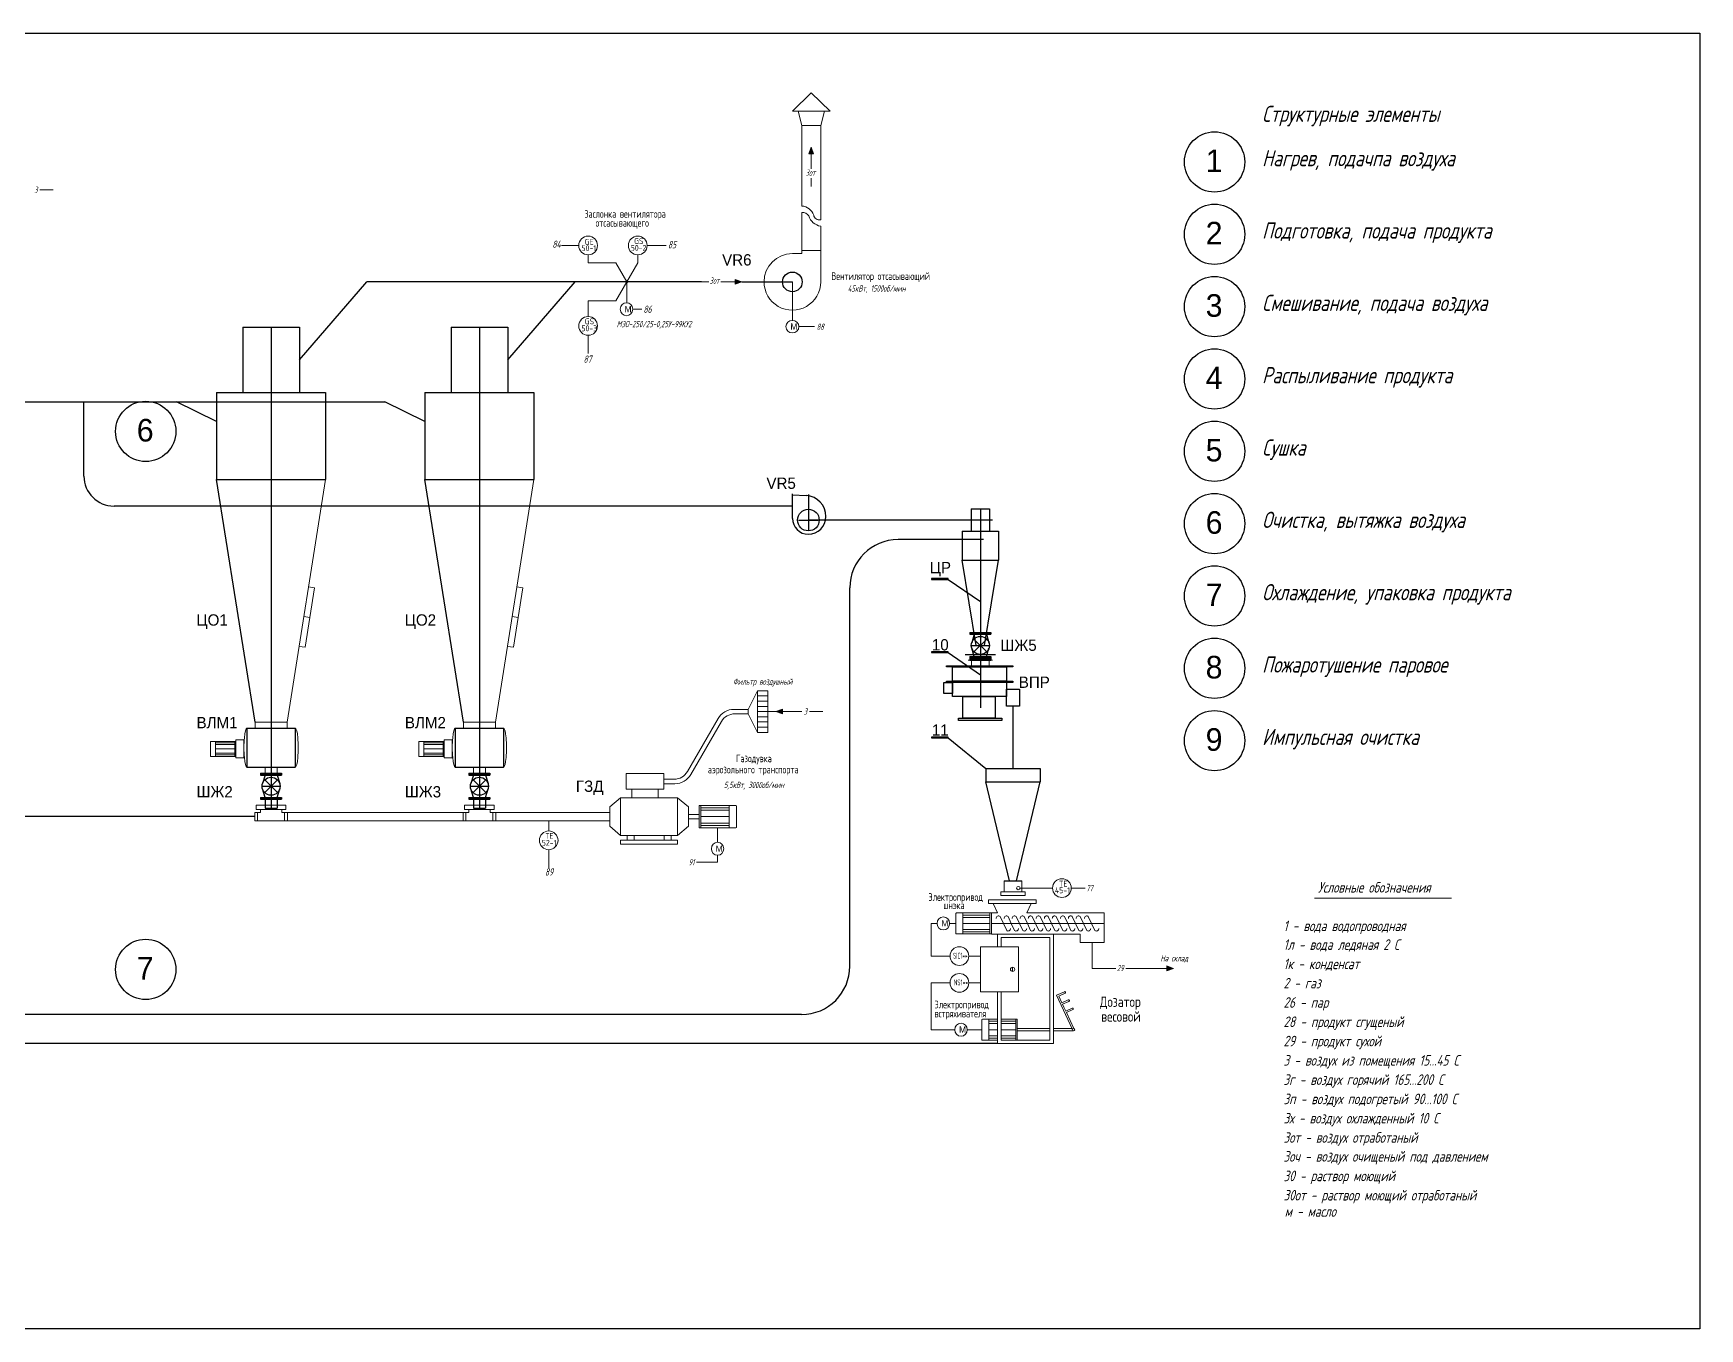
# Model space of a CAD drawing. Header units: millimetres. Extents: x -17002 to 53222, y -9739 to 11750.
# Drawn here: x 25579 to 53222, y -9739 to 11750 of the extents above; entities that cross this region are included whole.
import ezdxf

# ---------------------------------------------------------------- set-up
doc = ezdxf.new("R2010")
doc.units = ezdxf.units.MM
doc.styles.add('0', font='wwcade.shx', dxfattribs={"width": 0.8, "oblique": 15})
doc.styles.add('34', font='gost-uw.shx', dxfattribs={"width": 0.7, "oblique": 15, "height": 3.5})

msp = doc.modelspace()

# ---------------------------------------------------------------- hatches: boundary and pattern name
at = {"lineweight": 13}
for points in [[(38523.563, 9752.233), (38443.343, 9752.232), (38483.456, 9859.135)], [(37223.871, 7666.652), (37223.87, 7586.433), (37330.773, 7626.546)], [(38003.999, 538.307), (38004, 458.088), (37897.097, 498.201)], [(44383.876, -3722.02), (44383.875, -3802.24), (44490.778, -3762.126)]]:
    msp.add_hatch(color=256, dxfattribs=at).paths.add_polyline_path(points)

# ---------------------------------------------------------------- linework, layer by layer
for p, q in [((38483.465, 10761.997), (38170.296, 10459.896)), ((38796.635, 10459.896), (38483.465, 10761.997)), ((38170.296, 10459.896), (38265.796, 10459.896)), ((38701.135, 10459.896), (38796.635, 10459.896)), ((38326.881, 10220.164), (38326.881, 8885.439)), ((38640.05, 10220.164), (38640.05, 8656.064)), ((38483.456, 9859.135), (38443.343, 9752.232)), ((38443.343, 9752.232), (38483.437, 9859.11)), ((38443.343, 9752.232), (38523.563, 9752.233)), ((38483.453, 9752.232), (38483.456, 9499.749)), ((38523.563, 9752.233), (38483.456, 9859.135)), ((38523.563, 9752.233), (38483.465, 9859.11)), ((25687.253, 9152.964), (25909.996, 9152.96)), ((38483.459, 9349.262), (38483.461, 9208.891)), ((38326.881, 8149.847), (38326.881, 8780.186)), ((38640.05, 8149.847), (38640.05, 8550.914)), ((34627.176, 8231.015), (34339.461, 8231.015)), ((34782.467, 7942.695), (34782.467, 8075.724)), ((35605.042, 7942.695), (35605.042, 8075.724)), ((35760.333, 8231.015), (36077.265, 8231.015)), ((38326.881, 8096.281), (38326.881, 8149.847)), ((38326.881, 8149.847), (38640.05, 8149.847)), ((38640.05, 8084.66), (38640.05, 8149.847)), ((35239.963, 7942.695), (34782.467, 7942.695)), ((35422.502, 7626.527), (35239.963, 7942.695)), ((35422.502, 7626.527), (35605.042, 7942.695)), ((35422.502, 7626.527), (35239.963, 7310.358)), ((36543.763, 7626.546), (36781.951, 7626.542)), ((36985.683, 7626.546), (37223.871, 7626.542)), ((37223.87, 7586.433), (37223.871, 7666.652)), ((37330.773, 7626.546), (37223.87, 7586.433)), ((37223.87, 7586.433), (37330.749, 7626.527)), ((37223.871, 7666.652), (37330.749, 7626.555)), ((37223.871, 7666.652), (37330.773, 7626.546)), ((35239.963, 7310.358), (34782.467, 7310.358)), ((34782.467, 7310.358), (34782.467, 7051.535)), ((35521.716, 7173.596), (35674.262, 7173.596)), ((34782.467, 6740.954), (34782.467, 6439.12)), ((41288.826, 1349.888), (41086.092, 1349.888)), ((41142.17, 1349.888), (41142.17, 1260.803)), ((41288.826, 1349.888), (41491.56, 1349.888)), ((41435.496, 1349.888), (41435.496, 1260.803)), ((37591.696, 843.272), (37437.788, 535.456)), ((37764.241, 843.272), (37591.696, 843.272)), ((37591.696, 153.092), (37591.696, 843.272)), ((37764.241, 843.272), (37764.241, 153.092)), ((37591.696, 756.999), (37764.241, 756.999)), ((37591.696, 670.727), (37764.241, 670.727)), ((37591.696, 584.454), (37764.241, 584.454)), ((36430.181, -495.832), (36937.26, 382.456)), ((36487.943, -544.879), (36995.023, 333.408)), ((37437.788, 535.456), (37202.264, 535.456)), ((37437.788, 460.908), (37215.859, 460.908)), ((37437.788, 535.456), (37437.788, 460.908)), ((37437.788, 460.908), (37591.696, 153.092)), ((37591.696, 498.182), (37764.241, 498.182)), ((37591.696, 411.909), (37764.241, 411.909)), ((37591.696, 325.637), (37764.241, 325.637)), ((37764.241, 498.182), (38327.701, 498.182)), ((38003.999, 538.307), (37897.097, 498.201)), ((37897.097, 498.201), (38004, 458.088)), ((38003.999, 538.307), (37897.121, 498.21)), ((38004, 458.088), (37897.121, 498.182)), ((38004, 458.088), (38003.999, 538.307)), ((38454.251, 498.182), (38676.993, 498.178)), ((37591.696, 239.364), (37764.241, 239.364)), ((37764.241, 153.092), (37591.696, 153.092)), ((35507.772, -790.563), (35507.772, -932.92)), ((35945.084, -790.563), (35945.084, -932.92)), ((36209.344, -623.332), (36036.872, -623.332)), ((36222.939, -697.879), (36036.872, -697.879)), ((29523.067, -1053.218), (29277.759, -1053.218)), ((29277.759, -1053.218), (29277.759, -1127.182)), ((29523.067, -1053.218), (29768.374, -1053.218)), ((29768.374, -1127.182), (29768.374, -1053.218)), ((32978.963, -1053.218), (32733.656, -1053.218)), ((32733.656, -1053.218), (32733.656, -1127.182)), ((32978.963, -1053.218), (33224.271, -1053.218)), ((33224.271, -1127.182), (33224.271, -1053.218)), ((35321.703, -932.92), (35142.064, -1083.656)), ((35142.064, -1083.656), (35142.064, -1405.179)), ((36265.129, -932.92), (36444.768, -1083.656)), ((36444.768, -1083.656), (36444.768, -1405.179)), ((37234.648, -1060.817), (36624.727, -1060.817)), ((36624.727, -1060.817), (36624.727, -1428.017)), ((36649.207, -1060.817), (36649.207, -1428.017)), ((36649.207, -1097.537), (37122.487, -1097.537)), ((37122.487, -1060.817), (37122.487, -1428.017)), ((37244.887, -1071.055), (37244.887, -1417.779)), ((29345.612, -1177.074), (29251.297, -1177.074)), ((29251.297, -1177.074), (29251.297, -1311.76)), ((29251.297, -1311.76), (29523.067, -1311.76)), ((29277.759, -1127.182), (29768.374, -1127.182)), ((29299.049, -1177.074), (29299.049, -1311.76)), ((29345.612, -1127.182), (29345.612, -1177.074)), ((29794.837, -1311.76), (29523.067, -1311.76)), ((29700.521, -1127.182), (29700.521, -1177.074)), ((29700.521, -1177.074), (29794.837, -1177.074)), ((29747.085, -1177.074), (29747.085, -1311.76)), ((29794.837, -1177.074), (29794.837, -1311.76)), ((32707.194, -1177.074), (29794.837, -1177.074)), ((29794.837, -1311.76), (32707.194, -1311.76)), ((32801.509, -1177.074), (32707.194, -1177.074)), ((32707.194, -1177.074), (32707.194, -1311.76)), ((32707.194, -1311.76), (32978.964, -1311.76)), ((32733.656, -1127.182), (33224.271, -1127.182)), ((32754.946, -1177.074), (32754.946, -1311.76)), ((32801.509, -1127.182), (32801.509, -1177.074)), ((33250.734, -1311.76), (32978.964, -1311.76)), ((33156.418, -1127.182), (33156.418, -1177.074)), ((33156.418, -1177.074), (33250.734, -1177.074)), ((33202.982, -1177.074), (33202.982, -1311.76)), ((33250.734, -1177.074), (33250.734, -1311.76)), ((34141.688, -1177.074), (33250.734, -1177.074)), ((33250.734, -1311.76), (34128.149, -1311.76)), ((34128.149, -1311.76), (35142.064, -1311.76)), ((34128.149, -1311.76), (34128.149, -1482.727)), ((35142.064, -1177.074), (34141.688, -1177.074)), ((36624.727, -1207.143), (36444.768, -1207.143)), ((36624.727, -1281.691), (36444.768, -1281.691)), ((36649.207, -1138.337), (37122.487, -1138.337)), ((37122.487, -1244.417), (36649.207, -1244.417)), ((36649.207, -1350.497), (37122.487, -1350.497)), ((35321.703, -1555.914), (35142.064, -1405.179)), ((35321.703, -1632.462), (36265.129, -1632.462)), ((35321.703, -1702.087), (35321.703, -1632.462)), ((35427.95, -1555.914), (35427.95, -1632.462)), ((35545.126, -1632.462), (35545.126, -1555.914)), ((36041.706, -1632.462), (36041.706, -1555.914)), ((36158.882, -1555.914), (36158.882, -1632.462)), ((36265.129, -1555.914), (36444.768, -1405.179)), ((36265.129, -1702.087), (36265.129, -1632.462)), ((37234.648, -1428.017), (36624.727, -1428.017)), ((36649.207, -1391.297), (37122.487, -1391.297)), ((36929.688, -1428.017), (36929.688, -1669.903)), ((34128.149, -1793.308), (34128.149, -2091.645)), ((36265.129, -1702.087), (35321.703, -1702.087)), ((36929.688, -1885.585), (36929.688, -1999.388)), ((36929.688, -1999.388), (36579.115, -1999.388)), ((41683.313, -2492.096), (41683.313, -2310.696)), ((41946.837, -2429.867), (42486.608, -2429.867)), ((41976.639, -2492.096), (41976.639, -2310.696)), ((43026.621, -2429.867), (42797.189, -2429.867)), ((41422.51, -2627.485), (42212.957, -2627.485)), ((41422.51, -2627.485), (41422.51, -2688.051)), ((41422.51, -2688.051), (42212.957, -2688.051)), ((41503.22, -2688.051), (41574.589, -2841.101)), ((41829.969, -2492.096), (41627.236, -2492.096)), ((41627.236, -2492.096), (41627.236, -2553.223)), ((41627.236, -2553.223), (42032.703, -2553.223)), ((41829.969, -2492.096), (42032.703, -2492.096)), ((42032.703, -2553.223), (42032.703, -2492.096)), ((42132.247, -2688.051), (42060.879, -2841.101)), ((42212.957, -2688.051), (42212.957, -2627.485)), ((46834.292, -2595.483), (49107.551, -2595.483)), ((40474.807, -3016.465), (40474.807, -3557.911)), ((40883.751, -3016.465), (40777.878, -3016.465)), ((40883.751, -3180.872), (40883.751, -2852.058)), ((40893.461, -2842.349), (41471.877, -2842.349)), ((40999.829, -3190.581), (40999.829, -2842.349)), ((41448.661, -2877.172), (40999.829, -2877.172)), ((41448.661, -2915.865), (40999.829, -2915.865)), ((40999.829, -3016.465), (41448.661, -3016.465)), ((41448.661, -3190.581), (41448.661, -2842.349)), ((41471.423, -2841.101), (41574.589, -2841.101)), ((41471.423, -3191.829), (41471.423, -2841.101)), ((41471.423, -3016.465), (43344.669, -3016.465)), ((41616.292, -2899.396), (41670.882, -3016.465)), ((41725.473, -3133.535), (41670.882, -3016.465)), ((41747.641, -2899.396), (41802.231, -3016.465)), ((41856.822, -3133.535), (41802.231, -3016.465)), ((41882.939, -2899.396), (41937.53, -3016.465)), ((41992.12, -3133.535), (41937.53, -3016.465)), ((42014.288, -2899.396), (42068.879, -3016.465)), ((42060.879, -2841.101), (43344.669, -2841.101)), ((42123.469, -3133.535), (42068.879, -3016.465)), ((42149.587, -2899.396), (42204.177, -3016.465)), ((42258.768, -3133.535), (42204.177, -3016.465)), ((42280.936, -2899.396), (42335.526, -3016.465)), ((42390.117, -3133.535), (42335.526, -3016.465)), ((42416.235, -2899.396), (42470.825, -3016.465)), ((42525.415, -3133.535), (42470.825, -3016.465)), ((42547.584, -2899.396), (42602.174, -3016.465)), ((42656.764, -3133.535), (42602.174, -3016.465)), ((42682.882, -2899.396), (42737.473, -3016.465)), ((42792.063, -3133.535), (42737.473, -3016.465)), ((42814.231, -2899.396), (42868.822, -3016.465)), ((42923.412, -3133.535), (42868.822, -3016.465)), ((42944.805, -2899.396), (42999.395, -3016.465)), ((43053.986, -3133.535), (42999.395, -3016.465)), ((43080.103, -2899.396), (43134.694, -3016.465)), ((43189.284, -3133.535), (43134.694, -3016.465)), ((43344.669, -2841.101), (43344.669, -3331.001)), ((40893.461, -3190.581), (41471.877, -3190.581)), ((41448.661, -3117.066), (40999.829, -3117.066)), ((41448.661, -3155.758), (40999.829, -3155.758)), ((42946.413, -3191.829), (41471.423, -3191.829)), ((41574.589, -3191.829), (42500.902, -3191.829)), ((41574.589, -3403.795), (41574.589, -3191.829)), ((41632.104, -3249.344), (42443.387, -3249.344)), ((41632.104, -3249.344), (41632.104, -3403.795)), ((42443.387, -3249.344), (42443.387, -4439.342)), ((42500.902, -3191.829), (42500.902, -4439.342)), ((42946.413, -3191.829), (42946.413, -3331.001)), ((43344.669, -3191.829), (43344.669, -3331.001)), ((40786.165, -3557.911), (40474.807, -3557.911)), ((41292.906, -3557.911), (41096.746, -3557.911)), ((43344.669, -3331.001), (42946.413, -3331.001)), ((43145.541, -3331.001), (43145.541, -3762.13)), ((41823.976, -3743.118), (41823.976, -3813.664)), ((43145.541, -3762.13), (43537.419, -3762.13)), ((43699.68, -3762.13), (44456.365, -3762.13)), ((44383.875, -3802.24), (44383.876, -3722.02)), ((44490.778, -3762.126), (44383.875, -3802.24)), ((44383.875, -3802.24), (44490.754, -3762.145)), ((44383.876, -3722.02), (44490.754, -3762.117)), ((44383.876, -3722.02), (44490.778, -3762.126)), ((40786.165, -4002.167), (40474.807, -4002.167)), ((40474.807, -4002.167), (40474.807, -4779.028)), ((41292.906, -4002.167), (41096.746, -4002.167)), ((41574.589, -4439.342), (41574.589, -4152.987)), ((41632.104, -4152.987), (41632.104, -4439.342)), ((42684.049, -4149.073), (42552.257, -4208.767)), ((42552.257, -4208.767), (42815.409, -4773.099)), ((42695.035, -4173.594), (42589.584, -4220.326)), ((42589.584, -4220.326), (42642.687, -4334.31)), ((42747.543, -4285.414), (42642.669, -4334.318)), ((42758.603, -4309.74), (42653.019, -4356.533)), ((42653.036, -4356.525), (42675.971, -4405.754)), ((42675.971, -4405.754), (42706.139, -4470.509)), ((42810.995, -4421.614), (42706.122, -4470.517)), ((41312.943, -4943.435), (41312.943, -4614.621)), ((41322.652, -4604.912), (41574.589, -4604.912)), ((41429.02, -4953.144), (41429.02, -4604.912)), ((41574.589, -4639.735), (41429.02, -4639.735)), ((41574.589, -4678.428), (41429.02, -4678.428)), ((41574.589, -5010.659), (41574.589, -4439.342)), ((41632.104, -4439.342), (41632.104, -4953.144)), ((41632.104, -4604.912), (41900.614, -4604.912)), ((41877.853, -4639.735), (41632.104, -4639.735)), ((41877.853, -4678.428), (41632.104, -4678.428)), ((41877.853, -4953.144), (41877.853, -4604.912)), ((41900.614, -4953.144), (41900.614, -4604.912)), ((42443.387, -4439.342), (42443.387, -4953.144)), ((42500.902, -4439.342), (42500.902, -5010.659)), ((42822.056, -4445.939), (42716.471, -4492.732)), ((42716.489, -4492.724), (42841.465, -4760.97)), ((40474.807, -4779.028), (40588.615, -4779.028)), ((41312.943, -4779.028), (41071.741, -4779.028)), ((41322.652, -4953.144), (41574.589, -4953.144)), ((41429.02, -4779.028), (41574.589, -4779.028)), ((41574.589, -4879.628), (41429.02, -4879.628)), ((41574.589, -4918.321), (41429.02, -4918.321)), ((41632.104, -4779.028), (41877.853, -4779.028)), ((41877.853, -4879.628), (41632.104, -4879.628)), ((41877.853, -4918.321), (41632.104, -4918.321)), ((41632.104, -4953.144), (42443.387, -4953.144)), ((41632.104, -4953.144), (41900.614, -4953.144)), ((41900.614, -4767.966), (41900.614, -4790.09)), ((41900.619, -4759.496), (42443.387, -4759.496)), ((41900.619, -4798.56), (42443.387, -4798.56)), ((42500.902, -4759.496), (42809.283, -4759.962)), ((42500.902, -4798.56), (42834.02, -4798.56)), ((42500.902, -5010.659), (41574.589, -5010.659))]:
    msp.add_line(p, q, dxfattribs=at)
at = {"linetype": 'Continuous'}
for p, q in [((29993.087, 6335.049), (31112.368, 7626.527)), ((36662.857, 7626.544), (31112.368, 7626.527)), ((33448.984, 6335.049), (34568.265, 7626.527)), ((37330.773, 7626.546), (38170.296, 7626.527)), ((21862.943, 5636.048), (31409.689, 5636.048)), ((26417.874, 4406.231), (26417.874, 5636.048)), ((38171.338, 3906.231), (26917.874, 3906.231)), ((40755.711, 2689.161), (41288.826, 2321.67)), ((40755.711, 1475.568), (41288.826, 1108.077)), ((41829.976, 587.229), (41829.976, -443.355)), ((40755.711, 60.898), (41379.976, -443.355)), ((41379.976, -443.355), (42279.976, -443.355)), ((29251.297, -1244.417), (20927.418, -1244.417)), ((41683.313, -2310.696), (41976.639, -2310.696)), ((38323.297, -4526.983), (12083.493, -4526.983)), ((41574.589, -5010.659), (14328.597, -5010.659))]:
    msp.add_line(p, q, dxfattribs=at)
for p, q in [((29053.062, 6877.371), (29053.062, 5792.727)), ((29053.062, 6877.371), (29993.087, 6877.371)), ((29523.075, 6877.371), (29523.075, -1105.049)), ((29993.087, 6877.371), (29993.087, 5792.727)), ((32508.959, 6877.371), (32508.959, 5792.727)), ((32508.959, 6877.371), (33448.984, 6877.371)), ((32978.971, 6877.371), (32978.971, -1105.049)), ((32978.971, 6877.371), (32978.971, -1105.049)), ((33448.984, 6877.371), (33448.984, 5792.727)), ((28619.205, 5308.727), (27953.792, 5636.048)), ((28619.205, 5792.727), (28619.205, 4346.535)), ((28619.205, 5792.727), (30426.945, 5792.727)), ((30426.945, 5792.727), (30426.945, 4346.535)), ((32075.101, 5308.727), (31409.689, 5636.048)), ((32075.101, 5792.727), (32075.101, 4346.535)), ((32075.101, 5792.727), (33882.841, 5792.727)), ((33882.841, 5792.727), (33882.841, 4346.535)), ((29257.21, 324.951), (28619.205, 4346.535)), ((28619.205, 4346.535), (30426.945, 4346.535)), ((32075.101, 4346.535), (33882.841, 4346.535)), ((32713.107, 324.951), (32075.101, 4346.535)), ((38171.338, 3704.013), (38171.338, 4108.45)), ((38171.338, 4094.388), (38400.934, 4080.226)), ((38435.713, 4102.138), (38435.713, 3732.138)), ((38274.91, 3675.888), (38596.516, 3675.888)), ((38435.713, 3836.69), (38435.713, 3515.085)), ((41489.159, 3675.888), (38435.713, 3675.888)), ((41138.826, 3860.888), (41438.826, 3860.888)), ((41138.826, 3860.888), (41138.826, 3490.888)), ((41288.826, 3860.888), (41288.826, 559.888)), ((41438.826, 3860.888), (41438.826, 3490.888)), ((41339.159, 3350.888), (39923.297, 3350.888)), ((40988.826, 3490.888), (40988.826, 3010.888)), ((40988.826, 3490.888), (41588.826, 3490.888)), ((41588.826, 3490.888), (41588.826, 3010.888)), ((40988.826, 3010.888), (41588.826, 3010.888)), ((41221.826, 1594.888), (40988.826, 3010.888)), ((41355.826, 1594.888), (41588.826, 3010.888)), ((39123.297, -3726.983), (39123.297, 2550.888)), ((41113.826, 1809.888), (41463.826, 1809.888)), ((41113.826, 1809.888), (41463.826, 1809.888)), ((41113.826, 1809.888), (41113.826, 1779.888)), ((41113.826, 1794.888), (41463.826, 1794.888)), ((41113.826, 1779.888), (41463.826, 1779.888)), ((41188.826, 1779.888), (41145.464, 1639.016)), ((41182.76, 1488.822), (41394.892, 1700.954)), ((41394.892, 1488.822), (41182.76, 1700.954)), ((41388.826, 1779.888), (41432.188, 1639.016)), ((41463.826, 1809.888), (41463.826, 1779.888)), ((41038.826, 1444.888), (41538.826, 1444.888)), ((41113.826, 1409.888), (41463.826, 1409.888)), ((41113.826, 1409.888), (41113.826, 1379.888)), ((41113.826, 1394.888), (41463.826, 1394.888)), ((41138.826, 1594.888), (41438.826, 1594.888)), ((41188.826, 1409.888), (41145.464, 1550.759)), ((41221.826, 1594.888), (41355.826, 1594.888)), ((41388.826, 1409.888), (41432.188, 1550.759)), ((41463.826, 1409.888), (41463.826, 1379.888)), ((41113.826, 1379.888), (41463.826, 1379.888)), ((41113.826, 1379.888), (41463.826, 1379.888)), ((41113.826, 1379.888), (41113.826, 1349.888)), ((41113.826, 1364.888), (41463.826, 1364.888)), ((41113.826, 1349.888), (41463.826, 1349.888)), ((41463.826, 1379.888), (41463.826, 1349.888)), ((29123.075, 224.951), (29923.075, 224.951)), ((29123.075, 224.951), (29123.075, -425.049)), ((29923.075, 224.951), (29923.075, -425.049)), ((32578.971, 224.951), (32578.971, -425.049)), ((32578.971, 224.951), (33378.971, 224.951)), ((32603.971, 224.951), (33353.971, 224.951)), ((33378.971, 224.951), (33378.971, -425.049)), ((29123.075, -425.049), (29923.075, -425.049)), ((29348.075, -525.049), (29698.075, -525.049)), ((29348.075, -525.049), (29348.075, -555.049)), ((29348.075, -540.049), (29698.075, -540.049)), ((29698.075, -525.049), (29698.075, -555.049)), ((32578.971, -425.049), (33378.971, -425.049)), ((32803.971, -525.049), (32803.971, -555.049)), ((32803.971, -525.049), (33153.971, -525.049)), ((32803.971, -540.049), (33153.971, -540.049)), ((33153.971, -525.049), (33153.971, -555.049)), ((41379.976, -443.355), (41379.976, -668.355)), ((42279.976, -443.355), (42279.976, -668.355)), ((29348.075, -555.049), (29698.075, -555.049)), ((29373.075, -740.049), (29673.075, -740.049)), ((29423.075, -555.049), (29379.713, -695.92)), ((29423.075, -925.049), (29379.713, -784.177)), ((29629.141, -846.115), (29417.009, -633.983)), ((29417.009, -846.115), (29629.141, -633.983)), ((29623.075, -555.049), (29666.437, -695.92)), ((29623.075, -925.049), (29666.437, -784.177)), ((32803.971, -555.049), (33153.971, -555.049)), ((32828.971, -740.049), (33128.971, -740.049)), ((32878.971, -555.049), (32835.609, -695.92)), ((32878.971, -925.049), (32835.609, -784.177)), ((33085.037, -846.115), (32872.905, -633.983)), ((32872.905, -846.115), (33085.037, -633.983)), ((33078.971, -555.049), (33122.333, -695.92)), ((33078.971, -925.049), (33122.333, -784.177)), ((41379.976, -668.355), (42279.976, -668.355)), ((41771.01, -2310.696), (41379.976, -668.355)), ((41888.943, -2310.696), (42279.976, -668.355)), ((29348.075, -925.049), (29348.075, -955.049)), ((29348.075, -925.049), (29698.075, -925.049)), ((29348.075, -940.049), (29698.075, -940.049)), ((29348.075, -955.049), (29698.075, -955.049)), ((29423.075, -955.049), (29423.075, -1105.049)), ((29423.075, -955.049), (29423.075, -1105.049)), ((29423.075, -1105.049), (29623.075, -1105.049)), ((29423.075, -1105.049), (29623.075, -1105.049)), ((29423.075, -1105.049), (29623.075, -1105.049)), ((29423.075, -1105.049), (29623.075, -1105.049)), ((29623.075, -955.049), (29623.075, -1105.049)), ((29623.075, -955.049), (29623.075, -1105.049)), ((29698.075, -925.049), (29698.075, -955.049)), ((32803.971, -925.049), (32803.971, -955.049)), ((32803.971, -925.049), (33153.971, -925.049)), ((32803.971, -940.049), (33153.971, -940.049)), ((32803.971, -955.049), (33153.971, -955.049)), ((32878.971, -955.049), (32878.971, -1105.049)), ((32878.971, -955.049), (32878.971, -1105.049)), ((32878.971, -1105.049), (33078.971, -1105.049)), ((32878.971, -1105.049), (33078.971, -1105.049)), ((33078.971, -955.049), (33078.971, -1105.049)), ((33078.971, -955.049), (33078.971, -1105.049)), ((33153.971, -925.049), (33153.971, -955.049))]:
    msp.add_line(p, q)
at = {"linetype": 'Continuous', "lineweight": 15}
for p, q in [((30426.945, 4346.535), (29788.939, 324.951)), ((33882.841, 4346.535), (33244.836, 324.951)), ((30243.474, 2551.833), (30086.788, 1564.184)), ((30144.709, 2567.501), (30243.474, 2551.833)), ((33699.371, 2551.833), (33542.685, 1564.184)), ((33600.606, 2567.501), (33699.371, 2551.833)), ((30066.366, 2073.677), (30165.131, 2058.008)), ((33522.263, 2073.677), (33621.028, 2058.008)), ((29988.024, 1579.853), (30086.788, 1564.184)), ((33443.92, 1579.853), (33542.685, 1564.184)), ((29257.21, 324.951), (29257.21, 224.951)), ((29257.21, 324.951), (29788.939, 324.951)), ((29788.939, 324.951), (29788.939, 224.951)), ((32713.107, 324.951), (32713.107, 224.951)), ((32713.107, 324.951), (33244.836, 324.951)), ((33244.836, 324.951), (33244.836, 224.951)), ((29423.075, -525.049), (29423.075, -425.049)), ((29623.075, -525.049), (29623.075, -425.049)), ((32878.971, -525.049), (32878.971, -425.049)), ((33078.971, -525.049), (33078.971, -425.049))]:
    msp.add_line(p, q, dxfattribs=at)
at = {"color": 7, "lineweight": 13}
for p, q in [((28525.219, 3.647), (28939.375, 3.647)), ((28601.381, -245.693), (28601.381, 3.647)), ((28922.753, -245.693), (28922.753, 3.647)), ((29073.075, 28.351), (28939.375, 28.351)), ((28939.375, 28.351), (28939.375, -121.023)), ((29073.075, 28.351), (29073.075, -79.075)), ((31981.116, 3.647), (32395.272, 3.647)), ((32057.278, -245.693), (32057.278, 3.647)), ((32378.649, -245.693), (32378.649, 3.647)), ((32528.971, 28.351), (32395.272, 28.351)), ((32395.272, 28.351), (32395.272, -121.023)), ((32528.971, 28.351), (32528.971, -79.075)), ((28518.267, -238.741), (28518.267, -3.305)), ((28525.219, -245.693), (28939.375, -245.693)), ((28922.753, -21.287), (28601.381, -21.287)), ((28922.753, -48.991), (28601.381, -48.991)), ((28601.381, -121.023), (28922.753, -121.023)), ((28922.753, -193.054), (28601.381, -193.054)), ((28922.753, -220.759), (28601.381, -220.759)), ((28939.375, -270.396), (28939.375, -121.023)), ((29073.075, -270.396), (28939.375, -270.396)), ((29073.075, -79.075), (29073.075, -121.023)), ((29073.075, -162.97), (29073.075, -121.023)), ((29073.075, -270.396), (29073.075, -162.97)), ((31974.164, -238.741), (31974.164, -3.305)), ((31981.116, -245.693), (32395.272, -245.693)), ((32378.649, -21.287), (32057.278, -21.287)), ((32378.649, -48.991), (32057.278, -48.991)), ((32057.278, -121.023), (32378.649, -121.023)), ((32378.649, -193.054), (32057.278, -193.054)), ((32378.649, -220.759), (32057.278, -220.759)), ((32395.272, -270.396), (32395.272, -121.023)), ((32528.971, -270.396), (32395.272, -270.396)), ((32528.971, -79.075), (32528.971, -121.023)), ((32528.971, -162.97), (32528.971, -121.023)), ((32528.971, -270.396), (32528.971, -162.97))]:
    msp.add_line(p, q, dxfattribs=at)
at = {"linetype": 'Continuous'}
msp.add_lwpolyline([(53221.737, -9738.927), (-6495.904, -9738.927), (-6495.904, 11749.982), (53221.737, 11749.982)], close=True, dxfattribs=at)
at = {"lineweight": 13}
msp.add_lwpolyline([(38265.796, 10459.896), (38326.881, 10220.164), (38640.05, 10220.164), (38701.135, 10459.896), (38265.796, 10459.896)], dxfattribs=at)
at = {"linetype": 'Continuous', "lineweight": 30}
for points in [[(40480.256, 2689.161), (40755.711, 2689.161), (40755.711, 2704.454), (40480.256, 2704.454)], [(40480.256, 1475.568), (40755.711, 1475.568), (40755.711, 1490.861), (40480.256, 1490.861)], [(40480.256, 60.898), (40755.711, 60.898), (40755.711, 76.191), (40480.256, 76.191)]]:
    msp.add_lwpolyline(points, close=True, dxfattribs=at)
at = {"color": 7}
for points in [[(40725.567, 1258.4), (41827.005, 1258.4), (41827.005, 1238.837), (40725.567, 1238.837)], [(40827.499, 1238.989), (41723.445, 1238.989), (41723.445, 1001.513), (40827.499, 1001.513)], [(40683.413, 979.672), (40828.835, 979.672), (40828.835, 795.841), (40683.413, 795.841)], [(40725.567, 1001.071), (41827.005, 1001.071), (41827.005, 981.508), (40725.567, 981.508)], [(40827.499, 984.139), (41723.445, 984.139), (41723.445, 746.663), (40827.499, 746.663)], [(41723.22, 871.645), (41936.732, 871.645), (41936.732, 587.229), (41723.22, 587.229)], [(40998.812, 745.936), (41536.626, 745.936), (41536.626, 387.731), (40998.812, 387.731)], [(40925.936, 389.82), (41643.952, 389.82), (41643.952, 347.623), (40925.936, 347.623)]]:
    msp.add_lwpolyline(points, close=True, dxfattribs=at)
at = {"lineweight": 13}
for points in [[(35415.984, -530.648), (36036.872, -530.648), (36036.872, -790.563), (35415.984, -790.563)], [(35321.703, -932.92), (36265.129, -932.92), (36265.129, -1555.914), (35321.703, -1555.914)], [(41292.906, -3403.795), (41921.552, -3403.795), (41921.552, -4152.987), (41292.906, -4152.987)]]:
    msp.add_lwpolyline(points, close=True, dxfattribs=at)
at = {"linetype": 'Continuous'}
for centre, radius in [((45174.164, 9615.924), 500), ((45174.164, 8415.924), 500), ((38170.296, 7626.527), 162.941), ((45174.164, 7215.924), 500), ((45174.164, 6015.924), 500), ((27442.645, 5146.653), 500), ((45174.164, 4815.924), 500), ((45174.164, 3615.924), 500), ((45174.164, 2415.924), 500), ((45174.164, 1215.924), 500), ((45174.164, 15.924), 500), ((27442.645, -3779.225), 500)]:
    msp.add_circle(centre, radius, dxfattribs=at)
at = {"lineweight": 13}
for centre, radius in [((34782.467, 8231.015), 155.291), ((35605.042, 8231.015), 155.291), ((34782.467, 6896.244), 155.291), ((34128.149, -1638.018), 155.291), ((41918.885, -2429.867), 27.952), ((42641.898, -2429.867), 155.291), ((40941.455, -3557.911), 155.291), ((40941.455, -4002.167), 155.291), ((41823.976, -3778.391), 35.273), ((42834.02, -4779.028), 19.532)]:
    msp.add_circle(centre, radius, dxfattribs=at)
for centre, radius in [((38435.713, 3675.888), 180), ((41288.826, 1594.888), 150), ((29523.075, -740.049), 150), ((32978.971, -740.049), 150)]:
    msp.add_circle(centre, radius)
for centre, radius, start, end in [((38310.011, 8658.653), 227.413, 19.897111, 85.7457419), ((38332.438, 8645.942), 134.36, 33.6297211, 92.3704267), ((38678.344, 8792.787), 244.987, 197.1973331, 261.0071542), ((38620.616, 8752.232), 98.112, 189.4941243, 281.4247719), ((38170.296, 7626.527), 469.754, 89.999912, 179.9986957), ((38170.296, 7626.527), 469.754, 179.9986957, 0.0000854), ((37202.264, 229.456), 306, 90, 150), ((37215.859, 205.908), 255, 90, 150), ((36209.344, -368.332), 255, 270, 330), ((36222.939, -391.879), 306, 270, 330), ((37234.648, -1071.055), 10.238, 0, 90), ((37234.648, -1417.779), 10.238, 270, 0), ((40893.461, -2852.058), 9.709, 90, 180), ((41591.142, -2930.764), 40.206, 51.2785222, 184.6634647), ((41722.491, -2930.764), 40.206, 51.2785222, 184.6634647), ((41857.789, -2930.764), 40.206, 51.2785222, 184.6634647), ((41989.138, -2930.764), 40.206, 51.2785222, 184.6634647), ((42124.437, -2930.764), 40.206, 51.2785222, 184.6634647), ((42255.786, -2930.764), 40.206, 51.2785222, 184.6634647), ((42391.084, -2930.764), 40.206, 51.2785222, 184.6634647), ((42522.433, -2930.764), 40.206, 51.2785222, 184.6634647), ((42657.732, -2930.764), 40.206, 51.2785222, 184.6634647), ((42789.081, -2930.764), 40.206, 51.2785222, 184.6634647), ((42919.655, -2930.764), 40.206, 51.2785222, 184.6634647), ((43054.953, -2930.764), 40.206, 51.2785222, 184.6634647), ((40893.461, -3180.872), 9.709, 180, 270), ((41750.623, -3102.166), 40.206, 231.2785222, 4.6634647), ((41881.972, -3102.166), 40.206, 231.2785222, 4.6634647), ((42017.271, -3102.166), 40.206, 231.2785222, 4.6634647), ((42148.62, -3102.166), 40.206, 231.2785222, 4.6634647), ((42283.918, -3102.166), 40.206, 231.2785222, 4.6634647), ((42415.267, -3102.166), 40.206, 231.2785222, 4.6634647), ((42550.566, -3102.166), 40.206, 231.2785222, 4.6634647), ((42681.915, -3102.166), 40.206, 231.2785222, 4.6634647), ((42817.213, -3102.166), 40.206, 231.2785222, 4.6634647), ((42948.562, -3102.166), 40.206, 231.2785222, 4.6634647), ((43079.136, -3102.166), 40.206, 231.2785222, 4.6634647), ((43214.435, -3102.166), 40.206, 231.2785222, 4.6634647), ((42689.592, -4161.311), 13.435, 293.9013395, 114.3675109), ((42753.189, -4297.524), 13.362, 293.9019396, 115), ((42816.642, -4433.723), 13.362, 293.9019396, 115), ((41322.652, -4614.621), 9.709, 90, 180), ((41322.652, -4943.435), 9.709, 180, 270)]:
    msp.add_arc(centre, radius, start, end, dxfattribs=at)
at = {"linetype": 'Continuous'}
msp.add_arc((26917.874, 4406.231), 500, 180, 270, dxfattribs=at)
for centre, radius, start, end in [((38379.463, 3732.138), 348.75, 0, 86.4704469), ((38435.713, 3704.013), 264.375, 180, 270), ((38435.713, 3732.138), 292.5, 270, 0), ((39923.297, 2550.888), 800, 90, 180), ((38323.297, -3726.983), 800, 270, 0)]:
    msp.add_arc(centre, radius, start, end)
at = {"color": 7, "lineweight": 13}
for centre, start, end in [((28525.219, -3.305), 90, 180), ((31981.116, -3.305), 90, 180), ((28525.219, -238.741), 180, 270), ((31981.116, -238.741), 180, 270)]:
    msp.add_arc(centre, 6.952, start, end, dxfattribs=at)
at = {"lineweight": 13, "extrusion": (0, 0, -1)}
for centre, major_axis, ratio in [((35422.502, 7626.527), (0, 17.255), 1), ((35418.189, 7173.596), (0, 107.841), 0.96), ((38170.296, 6883.918), (107.841, 0), 0.96), ((36929.688, -1777.744), (0, 107.841), 0.96), ((40674.351, -3016.465), (0, 107.841), 0.96), ((40968.214, -4779.028), (0, 107.841), 0.96)]:
    msp.add_ellipse(centre, major_axis=major_axis, ratio=ratio, dxfattribs=at)
at = {"linetype": 'Continuous', "lineweight": 15}
for centre in [(29123.075, -100.049), (32578.971, -100.049)]:
    msp.add_ellipse(centre, major_axis=(0, 325), ratio=0.153846154, start_param=0, end_param=3.141592654, dxfattribs=at)
at = {"linetype": 'Continuous', "lineweight": 15, "extrusion": (0, 0, -1)}
for centre in [(29923.075, -100.049), (33378.971, -100.049)]:
    msp.add_ellipse(centre, major_axis=(0, 325), ratio=0.153846154, start_param=0, end_param=3.141592654, dxfattribs=at)
at = {"lineweight": 13}
for points in [[(38326.881, 8096.281), (38266.109, 8096.281), (38209.274, 8096.281), (38170.295, 8096.281)], [(38640.05, 7626.526), (38640.05, 7765.803), (38640.05, 8084.66), (38640.05, 8084.66)], [(35422.502, 7626.527), (35422.502, 7626.527), (35422.502, 7281.437), (35422.502, 7281.437)], [(38170.296, 6987.445), (38170.296, 6987.445), (38170.296, 7626.527), (38170.296, 7626.527)], [(38278.137, 6883.918), (38278.137, 6883.918), (38537.191, 6883.918), (38537.191, 6883.918)], [(37764.241, 756.999), (37764.241, 756.999), (37591.696, 756.999), (37591.696, 756.999)], [(37764.241, 670.727), (37764.241, 670.727), (37591.696, 670.727), (37591.696, 670.727)], [(37764.241, 584.454), (37764.241, 584.454), (37591.696, 584.454), (37591.696, 584.454)], [(37764.241, 498.182), (37764.241, 498.182), (37591.696, 498.182), (37591.696, 498.182)], [(37764.241, 411.909), (37764.241, 411.909), (37591.696, 411.909), (37591.696, 411.909)], [(37764.241, 325.637), (37764.241, 325.637), (37591.696, 325.637), (37591.696, 325.637)], [(37764.241, 239.364), (37764.241, 239.364), (37591.696, 239.364), (37591.696, 239.364)], [(40474.807, -3016.465), (40474.807, -3016.465), (40544.806, -3016.465), (40570.824, -3016.465)], [(40588.615, -4779.028), (40588.615, -4779.028), (40864.687, -4779.028), (40864.687, -4779.028)]]:
    msp.add_open_spline(points, degree=3, dxfattribs=at)

# ---------------------------------------------------------------- texts
at = {"lineweight": 13, "style": '34'}
for s, height, oblique, width, p in [('Структурные элементы', 268.45772, 15, 0.95, (45963.364, 10280.783)), ('Нагрев, подачпа воздуха', 268.45772, 15, 0.95, (45963.364, 9544.768)), ('3от', 104.04, 15, 0.777416, (38389.829, 9386.035)), ('3', 104.04, 15, 0.7774, (25591.908, 9104.034)), ('Подготовка, подача продукта', 268.45772, 15, 0.95, (45963.364, 8344.768)), ('84', 120.7815, 15, 0.777416, (34189.052, 8191.395)), ('85', 120.7815, 15, 0.777416, (36105.644, 8183.387)), ('3от', 104.04, 15, 0.777416, (36797.237, 7595.337)), ('45кВт, 1500об/мин', 104.04, 15, 0.8, (39088.64, 7465.06)), ('86', 120.7815, 15, 0.777416, (35699.022, 7112.634)), ('Смешивание, подача воздуха', 268.45772, 15, 0.95, (45963.364, 7144.768)), ('МЭО-250/25-0,25У-99КУ2', 104.04, 15, 0.8, (35256.425, 6874.799)), ('88', 103.527, 15, 0.777416, (38574.635, 6831.064)), ('87', 120.7815, 15, 0.777416, (34705.496, 6284.594)), ('Распыливание продукта', 268.45772, 15, 0.95, (45963.364, 5944.768)), ('Сушка', 268.4577, 15, 0.95, (45963.364, 4744.768)), ('Очистка, вытяжка воздуха', 268.45772, 15, 0.95, (45963.364, 3544.768)), ('Охлаждение, упаковка продукта ', 268.45772, 15, 0.95, (45963.364, 2344.768)), ('Пожаротушение паровое ', 268.45772, 15, 0.95, (45963.364, 1144.768)), ('Фильтр воздушный', 104.04, 15, 0.8, (37184.45, 942.125)), ('3', 104.04, 15, 0.7774, (38358.905, 449.253)), ('Импульсная очистка ', 268.45772, 15, 0.95, (45963.364, -55.232)), ('5,5кВт, 3000об/мин', 104.04, 15, 0.8, (37034.477, -770.923)), ('89', 120.7815, 15, 0.777416, (34064.315, -2222.314)), ('91', 103.527, 15, 0.777416, (36447.992, -2053.045)), ('77', 103.527, 15, 0.777416, (43044.524, -2484.672)), ('Условные обозначения', 175.46256, 15, 0.95, (46891.214, -2504.93)), ('1 - вода водопроводная', 175.46256, 15, 0.95, (46317.617, -3144.27)), ('1л - вода ледяная 2 С', 175.46256, 15, 0.95, (46317.617, -3455.113)), ('SIC1**', 96.6252, 359.9999985, 0.690269, (40836.985, -3600.174)), ('На склад', 104.04, 15, 0.8, (44275.946, -3647.114)), ('29', 104.04, 15, 0.777416, (43554.675, -3807.262)), ('1к - конденсат', 175.46256, 15, 0.95, (46317.617, -3775.111)), ('NS1**', 96.6252, 359.9999985, 0.716868, (40848.128, -4042.665)), ('2 - газ', 175.4626, 15, 0.95, (46317.617, -4095.108)), ('26 - пар', 175.4626, 15, 0.95, (46317.617, -4415.106)), ('28 - продукт сгущеный', 175.46256, 15, 0.95, (46317.617, -4735.104)), ('29 - продукт сухой', 175.46256, 15, 0.95, (46317.617, -5055.101)), ('3 - воздух из помещения 15...45 С', 175.46256, 15, 0.95, (46317.617, -5375.099)), ('3г - воздух горячий 165...200 С', 175.46256, 15, 0.95, (46317.617, -5695.096)), ('3п - воздух подогретый 90...100 С', 175.46256, 15, 0.95, (46317.617, -6015.094)), ('3х - воздух охлажденный 10 С', 175.46256, 15, 0.95, (46317.617, -6335.092)), ('3от - воздух отработаный', 175.46256, 15, 0.95, (46317.617, -6655.089)), ('3оч - воздух очищеный под давлением', 175.46256, 15, 0.95, (46317.617, -6968.271)), ('30 - раствор моющий', 175.46256, 15, 0.95, (46317.617, -7292.618)), ('30от - раствор моющий отработаный', 175.46256, 15, 0.95, (46317.617, -7612.616)), ('м - масло', 175.4626, 15, 0.95, (46337.532, -7882.329))]:
    msp.add_text(s, height=height, dxfattribs=dict(at, oblique=oblique, width=width)).set_placement(p)
at = {"linetype": 'Continuous', "lineweight": 30}
for s, height, p in [('1', 375, (45026.685, 9447.599)), ('2', 375, (45026.685, 8247.599)), ('VR6', 187.5, (37005.113, 7898.337)), ('3', 375, (45026.685, 7047.599)), ('4', 375, (45026.685, 5847.599)), ('6', 375, (27295.166, 4978.327)), ('5', 375, (45026.685, 4647.599)), ('VR5', 187.5, (37740.284, 4192.891)), ('6', 375, (45026.685, 3447.599)), ('ЦР', 187.5, (40449.662, 2793.885)), ('7', 375, (45026.685, 2247.599)), ('ЦО1', 187.5, (28284.474, 1924.093)), ('ЦО2', 187.5, (31740.37, 1924.093)), ('10', 187.5, (40484.759, 1513.059)), ('ШЖ5', 187.5, (41622.319, 1505.37)), ('8', 375, (45026.685, 1047.599)), ('ВПР', 187.5, (41926.807, 891.999)), ('ВЛМ1', 187.5, (28286.625, 220.816)), ('ВЛМ2', 187.5, (31742.522, 220.816)), ('11', 187.5, (40484.759, 98.389)), ('9', 375, (45026.685, -152.401)), ('ШЖ2', 187.5, (28286.625, -925.906)), ('ШЖ3', 187.5, (31742.522, -925.906)), ('ГЗД', 187.5, (34579.535, -833.881)), ('7', 375, (27295.166, -3947.55))]:
    msp.add_text(s, height=height, dxfattribs=at).set_placement(p)
at = {"lineweight": 13, "style": '34', "width": 0.7774}
for s, p in [(' Заслонка вентилятора', (34660.017, 8691.125)), ('    отсасывающего', (34660.017, 8542.417)), ('Вентилятор отсасывающий', (38817.766, 7659.162)), ('Газодувка', (37236.504, -341.743)), ('аэрозольного транспорта', (36768.799, -526.395)), (' Электропривод', (40367.85, -2641.698)), ('     шнэка', (40367.85, -2778.892)), (' Электропривод', (40468.016, -4423.949)), (' встряхивателя', (40468.016, -4575.845))]:
    msp.add_text(s, height=127.5, dxfattribs=at).set_placement(p)
at = {"lineweight": 13}
for s, height, style, oblique, p in [('GE', 96.6252, '34', -0.0000015, (34727.004, 8242.958)), ('GS', 96.6252, '34', -0.0000015, (35546.638, 8255.61)), ('50-1', 96.6252, '34', -0.0000015, (34672.15, 8137.518)), ('50-2', 96.6252, '34', -0.0000015, (35488.633, 8142.738)), ('М', 103.527, '0', -0.0000015, (35386.821, 7123.554)), ('GS', 96.6252, '34', -0.0000015, (34727.004, 6923.269)), ('М', 103.527, '0', -0.0000015, (38138.738, 6833.958)), ('50-3', 96.6252, '34', -0.0000015, (34670.39, 6807.968)), ('52-1', 96.6252, '34', -0.0000015, (34012.532, -1727.12)), ('ТE', 96.6252, '34', -0.0000015, (34074.873, -1612.143)), ('М', 103.527, '0', -0.0000015, (36898.319, -1827.786)), ('45-1', 96.6252, '34', -0.0000015, (42526.154, -2515.113)), ('TE', 96.6252, '34', -0.0000015, (42592.793, -2404.937)), ('М', 103.527, '0', -0.0000015, (40642.983, -3066.507)), ('Дозатор', 172.5451, '34', 359.9999985, (43271.347, -4401.62)), ('весовой', 172.5451, '34', 359.9999985, (43293.306, -4645.991)), ('М', 103.527, '0', -0.0000015, (40936.846, -4829.07))]:
    msp.add_text(s, height=height, dxfattribs=dict(at, style=style, oblique=oblique)).set_placement(p)

doc.saveas('drawing.dxf')
